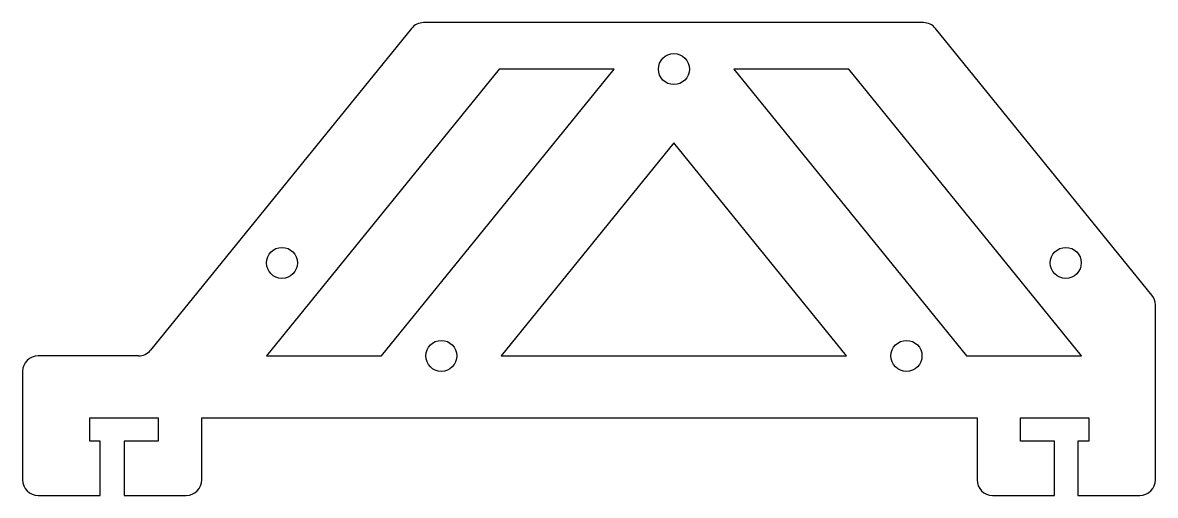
# Model space of a CAD drawing. Header units: millimetres. Extents: x -8.8 to 64.3, y -0.4 to 30.1.
import ezdxf

# ---------------------------------------------------------------- set-up
doc = ezdxf.new("R2010")
doc.units = ezdxf.units.MM

msp = doc.modelspace()

# ---------------------------------------------------------------- linework, layer by layer
at = {"color": 7, "linetype": 'Continuous', "lineweight": 25}
for p, q in [((49.343, 30.1), (17.105, 30.1)), ((16.329, 29.73), (-0.503, 8.97)), ((64.077, 12.516), (50.12, 29.73)), ((21.972, 27.1), (6.972, 8.6)), ((14.388, 8.6), (29.388, 27.1)), ((29.388, 27.1), (21.972, 27.1)), ((37.112, 27.1), (52.112, 8.6)), ((44.528, 27.1), (37.112, 27.1)), ((59.528, 8.6), (44.528, 27.1)), ((33.25, 22.337), (22.112, 8.6)), ((44.388, 8.6), (33.25, 22.337)), ((64.3, 0.6), (64.3, 11.887)), ((-1.28, 8.6), (-7.75, 8.6)), ((6.972, 8.6), (14.388, 8.6)), ((22.112, 8.6), (44.388, 8.6)), ((52.112, 8.6), (59.528, 8.6)), ((-8.75, 7.6), (-8.75, 0.6)), ((-4.425, 4.6), (0, 4.6)), ((-4.425, 3.1), (-4.425, 4.6)), ((0, 4.6), (0, 3.1)), ((2.8, 0.6), (2.8, 4.6)), ((2.8, 4.6), (52.8, 4.6)), ((52.8, 4.6), (52.8, 0.6)), ((55.6, 4.6), (60, 4.6)), ((55.6, 3.1), (55.6, 4.6)), ((60, 4.6), (60, 3.1)), ((-3.75, 3.1), (-4.425, 3.1)), ((-3.75, -0.4), (-3.75, 3.1)), ((-2.2, 3.1), (-2.2, -0.4)), ((0, 3.1), (-2.2, 3.1)), ((57.8, 3.1), (55.6, 3.1)), ((57.8, -0.4), (57.8, 3.1)), ((59.3, 3.1), (59.3, -0.4)), ((60, 3.1), (59.3, 3.1)), ((-7.75, -0.4), (-3.75, -0.4)), ((-2.2, -0.4), (1.8, -0.4)), ((53.8, -0.4), (57.8, -0.4)), ((59.3, -0.4), (63.3, -0.4))]:
    msp.add_line(p, q, dxfattribs=at)
for centre in [(33.25, 27.1), (7.975, 14.6), (58.525, 14.6), (18.25, 8.6), (48.25, 8.6)]:
    msp.add_circle(centre, 1, dxfattribs=at)
for centre, start, end in [((17.105, 29.1), 90, 140.96449), ((49.343, 29.1), 39.03551, 90), ((63.3, 11.887), 0, 39.03551), ((-1.28, 9.6), 270, 320.96449), ((-7.75, 7.6), 90, 180), ((-7.75, 0.6), 180, 270), ((1.8, 0.6), 270, 0), ((53.8, 0.6), 180, 270), ((63.3, 0.6), 270, 0)]:
    msp.add_arc(centre, 1, start, end, dxfattribs=at)

doc.saveas('drawing.dxf')
